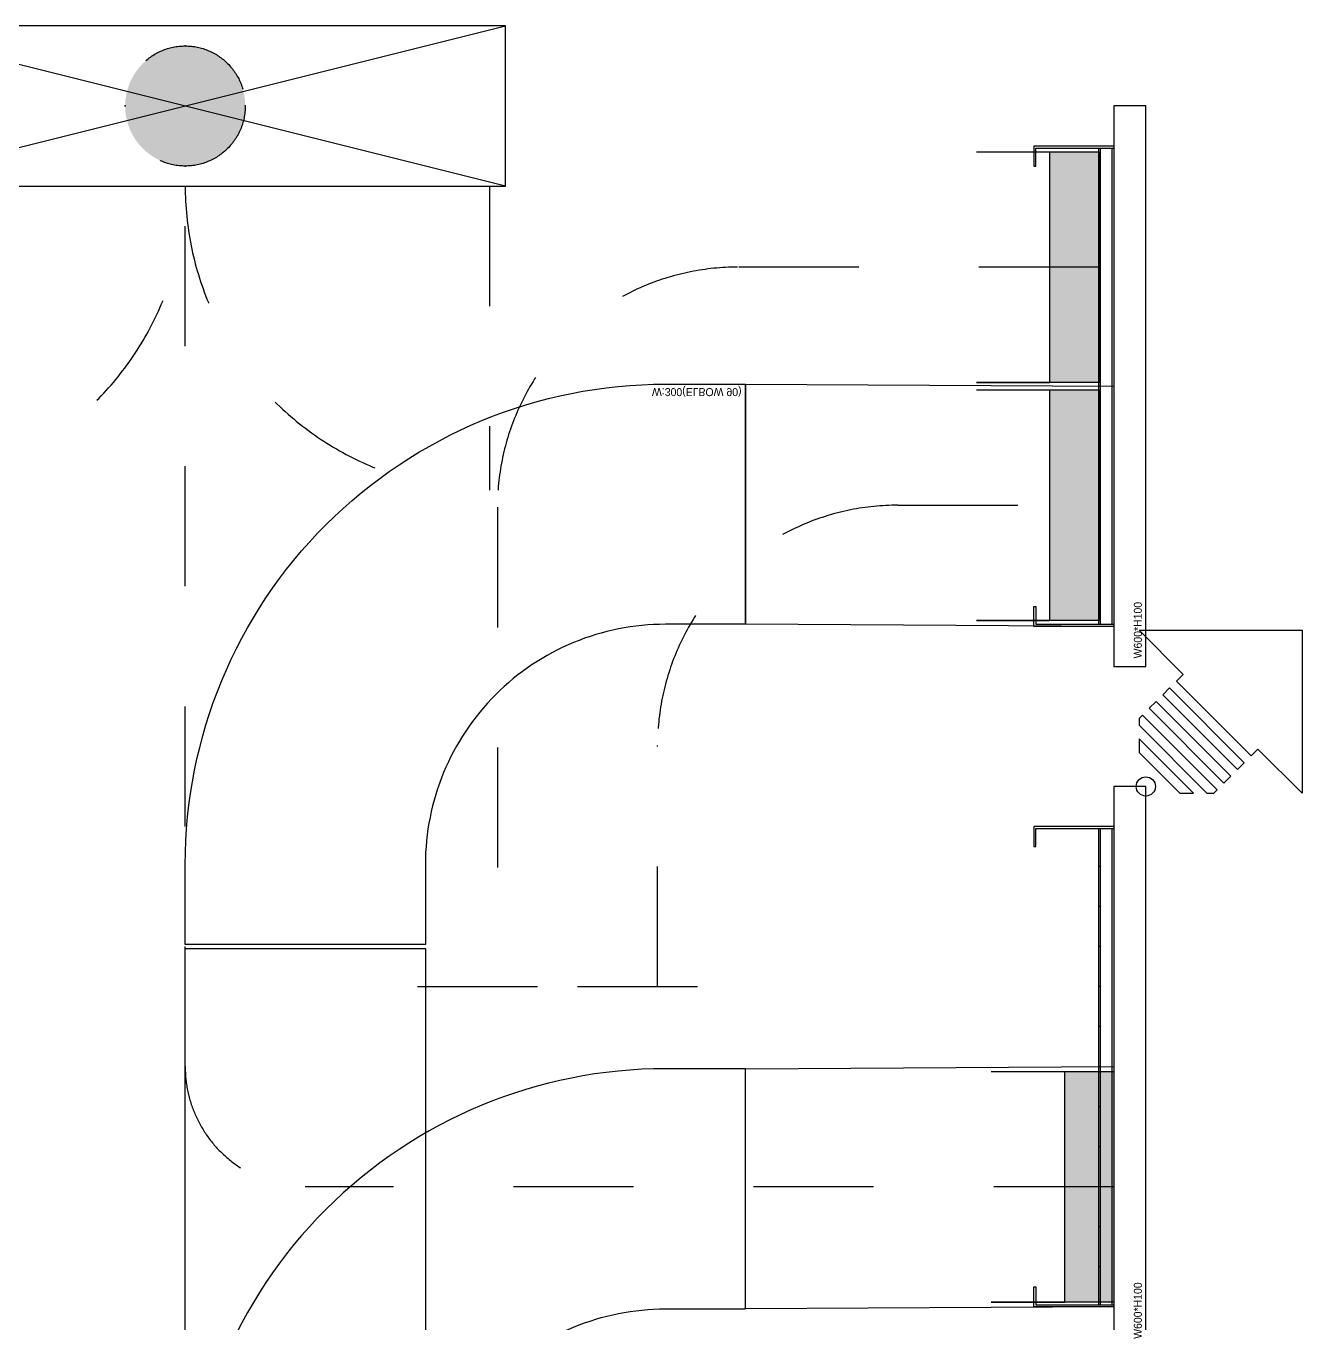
# Model space of a CAD drawing. Header units: millimetres. Extents: x -149088 to 500787, y -530175 to 1035835.
# Drawn here: x 268151 to 269745, y -126970 to -125350 of the extents above; entities that cross this region are included whole.
import ezdxf
from ezdxf.enums import TextEntityAlignment as Align

# ---------------------------------------------------------------- set-up
doc = ezdxf.new("R2010")
doc.units = ezdxf.units.MM
doc.header["$LTSCALE"] = 150
doc.linetypes.add('D1', pattern=[3, 1, -1, 1])
for name, color, linetype in [('------01 Motor Control Panel or Center', 4, 'Continuous'), ('-----00 LV_CABLE', 2, 'Continuous'), ('-----26 Electrical Cable Tray', 200, 'Continuous'), ('-----26 Electrical Cable Tray_건물(UPS)', 100, 'Continuous')]:
    doc.layers.add(name, color=color, linetype=linetype)
doc.styles.add('ELEC', font='')
doc.styles.get('ELEC').set_extended_font_data('Dotum')

# ---------------------------------------------------------------- blocks, each defined once
blk = doc.blocks.new('*U27')
at = {"color": 0}
blk.add_lwpolyline([(0, 0), (-100, 0, -0.414214), (-400, 300), (-400, 400), (-700, 400), (-700, 300, 0.414214), (-100, -300), (0, -300)], format="xyb", close=True, dxfattribs=at)
at = {"color": 0, "style": 'ELEC'}
blk.add_text('W:300(ELBOW 90)', height=10, dxfattribs=at).set_placement((-5, -290), align=Align.MIDDLE_RIGHT)
blk = doc.blocks.new('*U10')
at = {"linetype": 'Continuous', "ltscale": 0.1}
for p, q in [((-250, 56.6), (-250, 58.6)), ((-200, 56.6), (-200, 58.6)), ((-150, 56.6), (-150, 58.6)), ((-100, 56.6), (-100, 58.6)), ((-50, 56.6), (-50, 58.6)), ((0, 56.6), (0, 58.6)), ((50, 56.6), (50, 58.6)), ((100, 56.6), (100, 58.6)), ((150, 56.6), (150, 58.6)), ((200, 56.6), (200, 58.6)), ((250, 56.6), (250, 58.6))]:
    blk.add_line(p, q, dxfattribs=at)
for points in [[(-300, 40), (-300, 140), (-275, 140), (-275, 137.4), (-297.4, 137.4), (-297.4, 40)], [(300, 40), (300, 140), (275, 140), (275, 137.4), (297.4, 137.4), (297.4, 40)], [(-297.4, 58.6), (297.4, 58.6)], [(-297.4, 56.6), (297.4, 56.6)], [(297.4, 42.6), (-297.4, 42.6)]]:
    blk.add_lwpolyline(points, dxfattribs=at)
blk.add_lwpolyline([(350, 0), (350, 40), (-350, 40), (-350, 0)], close=True, dxfattribs=at)
at = {"linetype": 'Continuous', "ltscale": 0.1, "style": 'ELEC'}
blk.add_text('W600*H100', height=10, dxfattribs=at).set_placement((-340, 10), align=Align.MIDDLE_LEFT)
blk = doc.blocks.new('O08')
blk.add_hatch(color=256).paths.add_polyline_path([(120, 51), (-120, 51), (-120, 0), (120, 0)])
blk.add_lwpolyline([(120, 127.5), (120, 0), (-120, 0), (-120, 127.5), (-120, 51), (120, 51)])
blk = doc.blocks.new('TRAY (U-D)')
at = {"color": 0}
for points in [[(155.6, 466.7), (-28.3, 650.5), (650.5, 650.5), (650.5, -28.3), (466.7, 155.6), (438.4, 127.3), (127.3, 438.4)], [(70.7, 381.8), (381.8, 70.7), (410.1, 99), (99, 410.1)], [(14.1, 325.3), (325.3, 14.1), (353.6, 42.4), (42.4, 353.6)], [(-28.3, 282.8), (-28.3, 254.6), (254.6, -28.3), (282.8, -28.3), (297, -14.1), (-14.1, 297)], [(-28.3, 198), (-28.3, 141.4), (141.4, -28.3), (198, -28.3)]]:
    blk.add_lwpolyline(points, close=True, dxfattribs=at)
blk.add_circle((0, 0), 40, dxfattribs=at)
blk = doc.blocks.new('MCP_EQUIPMENT-2')
for p, q in [((200, 400), (0, -400)), ((200, -400), (0, 400))]:
    blk.add_line(p, q)
at = {"color": 1, "linetype": 'D1'}
for p, q in [((200, 380), (580, 380)), ((200, -380), (580, -380))]:
    blk.add_line(p, q, dxfattribs=at)
blk.add_lwpolyline([(200, 400), (0, 400), (0, -400), (200, -400)], close=True)
for centre, start, end in [((200, 380), 270, 0), ((200, -380), 0, 90)]:
    blk.add_arc(centre, 380, start, end, dxfattribs=at)
blk = doc.blocks.new('11')
at = {"linetype": 'D1'}
h = blk.add_hatch(color=256, dxfattribs=at)
edge = h.paths.add_edge_path()
edge.add_arc((0, 0), 75, 0, 360)
blk.add_circle((0, 0), 75, dxfattribs=at)
for p in [(0, 75), (-75, 0), (75, 0), (0, -75)]:
    blk.add_point(p, dxfattribs=at)

msp = doc.modelspace()

# ---------------------------------------------------------------- linework, layer by layer
at = {"layer": '-----00 LV_CABLE', "linetype": 'D1', "elevation": 0}
for points in [[(269510, -126800), (268500, -126800, -0.414214), (268350, -126650), (268350, -125525)], [(269491.4, -125651.3), (269040, -125651.3, 0.414214), (268740, -125951.3), (268740, -126550)], [(268940, -126550), (268940, -126248.7, -0.414214), (269240, -125948.7), (269491.4, -125948.7)]]:
    msp.add_lwpolyline(points, format="xyb", dxfattribs=at)
for points in [[(268640, -126550), (268840, -126550)], [(268840, -126550), (269040, -126550)]]:
    msp.add_lwpolyline(points, dxfattribs=at)
at = {"layer": '-----26 Electrical Cable Tray', "elevation": 0}
msp.add_lwpolyline([(269510, -126650), (269510, -126950), (269050, -126952.6), (269050, -126652.6)], close=True, dxfattribs=at)
at = {"layer": '-----26 Electrical Cable Tray_건물(UPS)', "elevation": 0}
for points in [[(269510, -125800), (269510, -126100), (269050, -126097.4), (269050, -125797.4)], [(268350, -126502.6), (268650, -126502.6), (268650, -129450), (268350, -129450)]]:
    msp.add_lwpolyline(points, close=True, dxfattribs=at)

# ---------------------------------------------------------------- block references
at = {"layer": '------01 Motor Control Panel or Center', "rotation": 270}
msp.add_blockref('MCP_EQUIPMENT-2', (268350, -125350), dxfattribs=at)
at = {"layer": '-----00 LV_CABLE', "linetype": 'D1'}
msp.add_blockref('11', (268350, -125450), dxfattribs=at)
at = {"layer": '-----00 LV_CABLE', "linetype": 'D1', "xscale": 1.2, "yscale": 1.2, "zscale": 1.2, "rotation": 89.99999999999999}
for p in [(269491.4, -125651.3), (269491.4, -125948.7), (269510, -126800)]:
    msp.add_blockref('O08', p, dxfattribs=at)
at = {"layer": '-----26 Electrical Cable Tray', "xscale": 0.3, "yscale": 0.3, "zscale": 0.3}
msp.add_blockref('TRAY (U-D)', (269550, -126300), dxfattribs=at)
at = {"layer": '-----26 Electrical Cable Tray'}
for name, p, rotation in [('*U10', (269550, -126650), 89.99999999999999), ('*U27', (268650, -127352.6), 270)]:
    msp.add_blockref(name, p, dxfattribs=dict(at, rotation=rotation))
at = {"layer": '-----26 Electrical Cable Tray_건물(UPS)', "rotation": 89.99999999999999}
msp.add_blockref('*U10', (269550, -125800), dxfattribs=at)
at = {"layer": '-----26 Electrical Cable Tray_건물(UPS)', "xscale": -1, "rotation": 180}
msp.add_blockref('*U27', (269050, -126097.4), dxfattribs=at)

doc.saveas('drawing.dxf')
